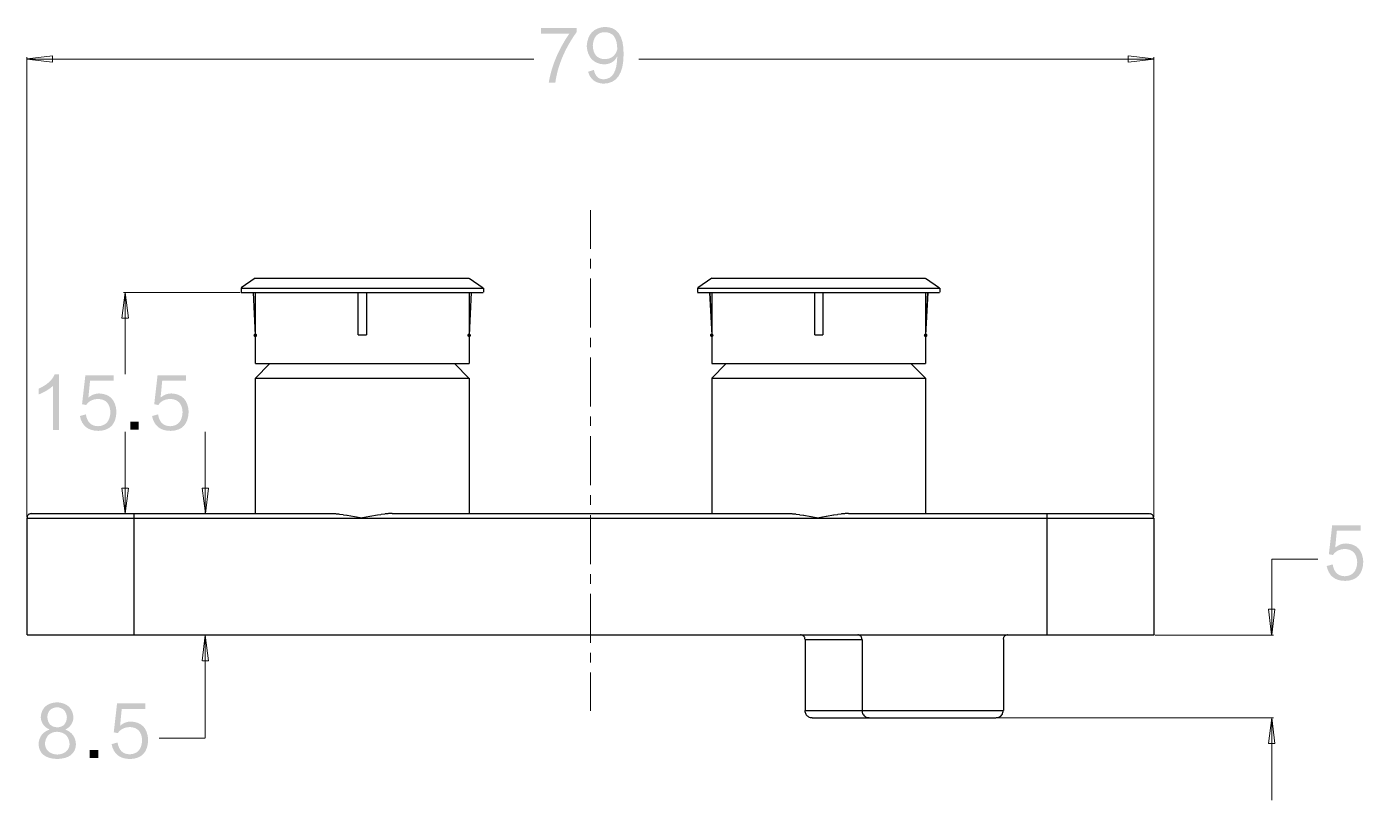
# Model space of a CAD drawing. Header units: millimetres. Extents: x 44 to 283, y 0 to 156.
# Drawn here: x 48.5 to 169, y 0.1 to 69.8 of the extents above; entities that cross this region are included whole.
import ezdxf

# ---------------------------------------------------------------- set-up
doc = ezdxf.new("R2010")
doc.units = ezdxf.units.MM

msp = doc.modelspace()

# ---------------------------------------------------------------- hatches: boundary and pattern name
h = msp.add_hatch(color=250)
edge = h.paths.add_edge_path(flags=0)
edge.add_spline(control_points=[(98.108206, 69.352295), (98.108206, 69.352295), (98.108206, 69.699499), (98.108206, 69.699499), (98.108206, 69.699499), (94.883499, 69.699499), (94.883499, 69.699499), (94.883499, 69.699499), (94.883499, 69.20307), (94.883499, 69.20307), (94.883499, 69.20307), (97.438316, 69.20307), (97.438316, 69.20307), (96.445599, 67.747897), (95.825416, 66.268277), (95.577801, 64.763397), (95.577801, 64.763397), (96.172514, 64.763397), (96.172514, 64.763397), (96.388414, 66.333999), (97.033009, 67.864278), (98.108206, 69.352295)], knot_values=[0, 0, 0, 0, 1, 1, 1, 2, 2, 2, 3, 3, 3, 4, 4, 4, 5, 5, 5, 6, 6, 6, 7, 7, 7, 7], degree=3, periodic=1)
h = msp.add_hatch(color=250)
edge = h.paths.add_edge_path(flags=0)
edge.add_spline(control_points=[(101.758186, 67.789172), (101.758186, 68.831595), (101.361311, 69.343899), (100.567596, 69.327989), (99.940004, 69.278177), (99.600209, 68.87287), (99.550502, 68.111999), (99.584404, 67.350987), (99.923, 66.946668), (100.567596, 66.896997), (101.213109, 66.896997), (101.609984, 67.194389), (101.758186, 67.789172), (101.758186, 67.789172), (101.758186, 67.789172), (101.758186, 67.789172)], knot_values=[0, 0, 0, 0, 1, 1, 1, 2, 2, 2, 3, 3, 3, 4, 4, 4, 5, 5, 5, 5], degree=3, periodic=1)
edge = h.paths.add_edge_path(flags=0)
edge.add_spline(control_points=[(99.129286, 65.756078), (99.129286, 65.756078), (99.649986, 65.92968), (99.649986, 65.92968), (99.766402, 65.350772), (100.072296, 65.069291), (100.567596, 65.086189), (101.3454, 65.118997), (101.742311, 65.804797), (101.758186, 67.144577), (101.5105, 66.665187), (101.096692, 66.42498), (100.518912, 66.42498), (99.5928, 66.508589), (99.088011, 67.053595), (99.005496, 68.062187), (99.071112, 69.137489), (99.608711, 69.716397), (100.617302, 69.798877), (101.775084, 69.81588), (102.345596, 68.996695), (102.328592, 67.343578), (102.328592, 65.589991), (101.725412, 64.705189), (100.518912, 64.689278), (99.790709, 64.722087), (99.328217, 65.077687), (99.129286, 65.756078)], knot_values=[0, 0, 0, 0, 1, 1, 1, 2, 2, 2, 3, 3, 3, 4, 4, 4, 5, 5, 5, 6, 6, 6, 7, 7, 7, 8, 8, 8, 9, 9, 9, 9], degree=3, periodic=1)
h = msp.add_hatch(color=7)
edge = h.paths.add_edge_path(flags=0)
edge.add_spline(control_points=[(69.005145, 41.902541), (68.942169, 41.964352), (68.941214, 42.06645), (69.003025, 42.129427), (69.064835, 42.192403), (69.166934, 42.193357), (69.22991, 42.131547), (69.22991, 42.131547), (69.237272, 42.124321), (69.237272, 42.124321), (69.300249, 42.062511), (69.301203, 41.960413), (69.239393, 41.897436), (69.177582, 41.834459), (69.075484, 41.833505), (69.012507, 41.895316), (69.012507, 41.895316), (69.012507, 41.895316), (69.012507, 41.895316), (69.012507, 41.895316), (69.005145, 41.902541), (69.005145, 41.902541)], knot_values=[0, 0, 0, 0, 1, 1, 1, 2, 2, 2, 3, 3, 3, 4, 4, 4, 5, 5, 5, 6, 6, 6, 7, 7, 7, 7], degree=3, periodic=1)
h = msp.add_hatch(color=7)
edge = h.paths.add_edge_path(flags=0)
edge.add_spline(control_points=[(88.285198, 41.903955), (88.222999, 41.966548), (88.223321, 42.06865), (88.285914, 42.130849), (88.348507, 42.193048), (88.450609, 42.192726), (88.512808, 42.130133), (88.512808, 42.130133), (88.519989, 42.122908), (88.519989, 42.122908), (88.582188, 42.060315), (88.581866, 41.958213), (88.519273, 41.896014), (88.45668, 41.833814), (88.354578, 41.834137), (88.292379, 41.896729), (88.292379, 41.896729), (88.285198, 41.903955), (88.285198, 41.903955)], knot_values=[0, 0, 0, 0, 1, 1, 1, 2, 2, 2, 3, 3, 3, 4, 4, 4, 5, 5, 5, 6, 6, 6, 6], degree=3, periodic=1)
h = msp.add_hatch(color=7)
edge = h.paths.add_edge_path(flags=0)
edge.add_spline(control_points=[(110.159105, 41.903955), (110.096906, 41.966548), (110.097228, 42.06865), (110.159821, 42.130849), (110.222414, 42.193048), (110.324516, 42.192726), (110.386715, 42.130133), (110.386715, 42.130133), (110.393895, 42.122908), (110.393895, 42.122908), (110.456094, 42.060315), (110.455772, 41.958213), (110.393179, 41.896014), (110.330587, 41.833814), (110.228484, 41.834137), (110.166285, 41.896729), (110.166285, 41.896729), (110.159105, 41.903955), (110.159105, 41.903955)], knot_values=[0, 0, 0, 0, 1, 1, 1, 2, 2, 2, 3, 3, 3, 4, 4, 4, 5, 5, 5, 6, 6, 6, 6], degree=3, periodic=1)
h = msp.add_hatch(color=7)
edge = h.paths.add_edge_path(flags=0)
edge.add_spline(control_points=[(129.441877, 41.90289), (129.379092, 41.964895), (129.378453, 42.066996), (129.440458, 42.129781), (129.502463, 42.192566), (129.604564, 42.193204), (129.667349, 42.131199), (129.667349, 42.131199), (129.674666, 42.123973), (129.674666, 42.123973), (129.737451, 42.061968), (129.738089, 41.959867), (129.676084, 41.897082), (129.614079, 41.834297), (129.511978, 41.833659), (129.449193, 41.895664), (129.449193, 41.895664), (129.441877, 41.90289), (129.441877, 41.90289)], knot_values=[0, 0, 0, 0, 1, 1, 1, 2, 2, 2, 3, 3, 3, 4, 4, 4, 5, 5, 5, 6, 6, 6, 6], degree=3, periodic=1)
h = msp.add_hatch(color=250)
edge = h.paths.add_edge_path(flags=0)
edge.add_spline(control_points=[(50.895215, 33.475783), (50.895215, 33.475783), (51.415915, 33.475783), (51.415915, 33.475783), (51.415915, 33.475783), (51.415915, 38.511298), (51.415915, 38.511298), (51.415915, 38.511298), (51.043311, 38.511298), (51.043311, 38.511298), (50.828504, 37.982166), (50.340613, 37.543981), (49.580694, 37.196883), (49.580694, 37.196883), (49.580694, 36.676183), (49.580694, 36.676183), (50.092892, 36.874091), (50.531113, 37.138675), (50.895215, 37.469898), (50.895215, 37.469898), (50.895215, 33.475783), (50.895215, 33.475783)], knot_values=[0, 0, 0, 0, 1, 1, 1, 2, 2, 2, 3, 3, 3, 4, 4, 4, 5, 5, 5, 6, 6, 6, 7, 7, 7, 7], degree=3, periodic=1)
h = msp.add_hatch(color=250)
edge = h.paths.add_edge_path(flags=0)
edge.add_spline(control_points=[(54.074201, 36.403098), (54.074201, 36.403098), (54.223391, 37.915491), (54.223391, 37.915491), (54.223391, 37.915491), (56.356991, 37.915491), (56.356991, 37.915491), (56.356991, 37.915491), (56.356991, 38.411885), (56.356991, 38.411885), (56.356991, 38.411885), (53.802209, 38.411885), (53.802209, 38.411885), (53.802209, 38.411885), (53.503795, 35.807291), (53.503795, 35.807291), (53.503795, 35.807291), (53.876293, 35.733173), (53.876293, 35.733173), (54.091099, 36.080377), (54.455201, 36.262375), (54.967399, 36.279273), (55.661701, 36.245477), (56.025803, 35.848566), (56.058611, 35.088683), (56.025803, 34.278), (55.654293, 33.855689), (54.943093, 33.822881), (54.314407, 33.839885), (53.950411, 34.195485), (53.850893, 34.889681), (53.850893, 34.889681), (53.305886, 34.740491), (53.305886, 34.740491), (53.487884, 33.848281), (54.049895, 33.4017), (54.992799, 33.4017), (56.034199, 33.434473), (56.571903, 34.013381), (56.604711, 35.137366), (56.539095, 36.179789), (56.025803, 36.724866), (55.066882, 36.774573), (54.702886, 36.774573), (54.372686, 36.650783), (54.074201, 36.403098)], knot_values=[0, 0, 0, 0, 1, 1, 1, 2, 2, 2, 3, 3, 3, 4, 4, 4, 5, 5, 5, 6, 6, 6, 7, 7, 7, 8, 8, 8, 9, 9, 9, 10, 10, 10, 11, 11, 11, 12, 12, 12, 13, 13, 13, 14, 14, 14, 15, 15, 15, 15], degree=3, periodic=1)
h = msp.add_hatch(color=250)
edge = h.paths.add_edge_path(flags=0)
edge.add_spline(control_points=[(60.582492, 36.403098), (60.582492, 36.403098), (60.731717, 37.915491), (60.731717, 37.915491), (60.731717, 37.915491), (62.865317, 37.915491), (62.865317, 37.915491), (62.865317, 37.915491), (62.865317, 38.411885), (62.865317, 38.411885), (62.865317, 38.411885), (60.310501, 38.411885), (60.310501, 38.411885), (60.310501, 38.411885), (60.012086, 35.807291), (60.012086, 35.807291), (60.012086, 35.807291), (60.384584, 35.733173), (60.384584, 35.733173), (60.599391, 36.080377), (60.963492, 36.262375), (61.475691, 36.279273), (62.169992, 36.245477), (62.534094, 35.848566), (62.566903, 35.088683), (62.534094, 34.278), (62.162584, 33.855689), (61.451384, 33.822881), (60.822699, 33.839885), (60.458703, 34.195485), (60.359184, 34.889681), (60.359184, 34.889681), (59.814213, 34.740491), (59.814213, 34.740491), (59.996211, 33.848281), (60.558186, 33.4017), (61.501091, 33.4017), (62.542491, 33.434473), (63.080194, 34.013381), (63.113003, 35.137366), (63.047386, 36.179789), (62.534094, 36.724866), (61.575209, 36.774573), (61.211213, 36.774573), (60.881013, 36.650783), (60.582492, 36.403098)], knot_values=[0, 0, 0, 0, 1, 1, 1, 2, 2, 2, 3, 3, 3, 4, 4, 4, 5, 5, 5, 6, 6, 6, 7, 7, 7, 8, 8, 8, 9, 9, 9, 10, 10, 10, 11, 11, 11, 12, 12, 12, 13, 13, 13, 14, 14, 14, 15, 15, 15, 15], degree=3, periodic=1)
h = msp.add_hatch(color=250)
h.dxf.hatch_style = 2
h.paths.add_polyline_path([(58.618402, 33.500089), (58.618402, 34.219791), (57.848994, 34.219791), (57.848994, 33.500089)])
h = msp.add_hatch(color=250)
edge = h.paths.add_edge_path(flags=0)
edge.add_spline(control_points=[(166.487016, 22.885888), (166.487016, 22.885888), (166.636206, 24.398282), (166.636206, 24.398282), (166.636206, 24.398282), (168.769806, 24.398282), (168.769806, 24.398282), (168.769806, 24.398282), (168.769806, 24.894675), (168.769806, 24.894675), (168.769806, 24.894675), (166.214989, 24.894675), (166.214989, 24.894675), (166.214989, 24.894675), (165.91661, 22.290082), (165.91661, 22.290082), (165.91661, 22.290082), (166.289108, 22.215998), (166.289108, 22.215998), (166.503914, 22.563167), (166.868016, 22.7452), (167.380214, 22.762098), (168.074516, 22.728267), (168.438583, 22.331392), (168.471391, 21.571473), (168.438583, 20.76079), (168.067108, 20.33848), (167.355908, 20.305671), (166.727187, 20.322675), (166.363191, 20.678275), (166.263708, 21.372471), (166.263708, 21.372471), (165.718702, 21.223282), (165.718702, 21.223282), (165.9007, 20.331071), (166.46271, 19.88449), (167.405614, 19.88449), (168.447014, 19.917298), (168.984683, 20.496171), (169.017491, 21.620192), (168.95191, 22.66258), (168.438583, 23.207692), (167.479698, 23.257398), (167.115702, 23.257398), (166.785502, 23.133573), (166.487016, 22.885888)], knot_values=[0, 0, 0, 0, 1, 1, 1, 2, 2, 2, 3, 3, 3, 4, 4, 4, 5, 5, 5, 6, 6, 6, 7, 7, 7, 8, 8, 8, 9, 9, 9, 10, 10, 10, 11, 11, 11, 12, 12, 12, 13, 13, 13, 14, 14, 14, 15, 15, 15, 15], degree=3, periodic=1)
h = msp.add_hatch(color=250)
edge = h.paths.add_edge_path(flags=0)
edge.add_spline(control_points=[(51.242207, 6.293867), (50.580784, 6.261094), (50.216717, 5.897098), (50.151101, 5.202796), (50.216717, 4.60699), (50.589215, 4.285186), (51.267607, 4.235479), (51.945011, 4.285186), (52.317509, 4.591079), (52.38309, 5.15309), (52.333384, 5.880094), (51.953407, 6.261094), (51.242207, 6.293867), (51.242207, 6.293867), (51.242207, 6.293867), (51.242207, 6.293867)], knot_values=[0, 0, 0, 0, 1, 1, 1, 2, 2, 2, 3, 3, 3, 4, 4, 4, 5, 5, 5, 5], degree=3, periodic=1)
edge = h.paths.add_edge_path(flags=0)
edge.add_spline(control_points=[(51.267607, 8.501586), (50.721507, 8.468777), (50.424115, 8.187296), (50.374409, 7.658094), (50.390284, 7.046377), (50.688699, 6.723586), (51.267607, 6.690777), (51.812684, 6.707781), (52.102702, 7.013569), (52.135511, 7.608388), (52.085699, 8.154488), (51.796809, 8.451879), (51.267607, 8.501586), (51.267607, 8.501586), (51.267607, 8.501586), (51.267607, 8.501586)], knot_values=[0, 0, 0, 0, 1, 1, 1, 2, 2, 2, 3, 3, 3, 4, 4, 4, 5, 5, 5, 5], degree=3, periodic=1)
edge = h.paths.add_edge_path(flags=0)
edge.add_spline(control_points=[(50.572317, 6.492869), (50.077017, 6.723586), (49.812399, 7.09619), (49.778602, 7.608388), (49.845207, 8.451879), (50.341601, 8.898496), (51.267607, 8.948167), (52.159817, 8.881598), (52.647709, 8.435969), (52.730294, 7.608388), (52.697415, 7.079186), (52.449801, 6.707781), (51.986215, 6.492869), (52.598002, 6.261094), (52.920794, 5.814477), (52.953602, 5.15309), (52.90379, 4.309598), (52.341815, 3.871377), (51.267607, 3.838569), (50.175407, 3.871377), (49.613502, 4.326496), (49.580694, 5.202796), (49.630401, 5.847286), (49.960601, 6.276969), (50.572317, 6.492869)], knot_values=[0, 0, 0, 0, 1, 1, 1, 2, 2, 2, 3, 3, 3, 4, 4, 4, 5, 5, 5, 6, 6, 6, 7, 7, 7, 8, 8, 8, 8], degree=3, periodic=1)
h = msp.add_hatch(color=250)
edge = h.paths.add_edge_path(flags=0)
edge.add_spline(control_points=[(56.932512, 6.839967), (56.932512, 6.839967), (57.081702, 8.352396), (57.081702, 8.352396), (57.081702, 8.352396), (59.215302, 8.352396), (59.215302, 8.352396), (59.215302, 8.352396), (59.215302, 8.84879), (59.215302, 8.84879), (59.215302, 8.84879), (56.660486, 8.84879), (56.660486, 8.84879), (56.660486, 8.84879), (56.362106, 6.244196), (56.362106, 6.244196), (56.362106, 6.244196), (56.734604, 6.170077), (56.734604, 6.170077), (56.949411, 6.517281), (57.313513, 6.699279), (57.825711, 6.716177), (58.520012, 6.682381), (58.884114, 6.285471), (58.916887, 5.525588), (58.884114, 4.714869), (58.512604, 4.292594), (57.801404, 4.259786), (57.172684, 4.27679), (56.808687, 4.63239), (56.709204, 5.326586), (56.709204, 5.326586), (56.164198, 5.177396), (56.164198, 5.177396), (56.346196, 4.285186), (56.908206, 3.838569), (57.851111, 3.838569), (58.892511, 3.871377), (59.430214, 4.450286), (59.462987, 5.574271), (59.397406, 6.616694), (58.884114, 7.161771), (57.925194, 7.211477), (57.561198, 7.211477), (57.230998, 7.087688), (56.932512, 6.839967)], knot_values=[0, 0, 0, 0, 1, 1, 1, 2, 2, 2, 3, 3, 3, 4, 4, 4, 5, 5, 5, 6, 6, 6, 7, 7, 7, 8, 8, 8, 9, 9, 9, 10, 10, 10, 11, 11, 11, 12, 12, 12, 13, 13, 13, 14, 14, 14, 15, 15, 15, 15], degree=3, periodic=1)
h = msp.add_hatch(color=250)
h.dxf.hatch_style = 2
h.paths.add_polyline_path([(54.968387, 3.936994), (54.968387, 4.656696), (54.199014, 4.656696), (54.199014, 3.936994)])

# ---------------------------------------------------------------- linework, layer by layer
at = {"color": 7, "lineweight": 20}
for points in [[(48.527408, 67.075651), (48.527408, 25.648651)], [(48.527408, 66.902919), (50.823727, 66.631256)], [(50.848312, 67.199212), (48.552038, 66.927549)], [(94.227849, 66.902919), (48.55217, 66.902919)], [(50.848312, 67.199212), (50.848312, 66.631256)], [(103.706577, 66.902919), (150.120342, 66.902919)], [(147.823965, 67.199212), (150.120239, 66.927549)], [(147.823965, 67.199212), (147.823965, 66.631256)], [(150.144733, 66.902919), (147.848414, 66.631256)], [(150.144733, 67.075651), (150.144733, 25.648651)], [(99.335957, 53.274876), (99.335957, 49.818468)], [(99.335957, 48.905003), (99.335957, 48.041025)], [(99.335957, 47.127696), (99.335957, 42.708244)], [(57.390444, 45.868404), (57.09724, 43.550726)], [(67.759668, 45.868404), (57.242297, 45.868404)], [(57.390444, 45.868404), (57.390444, 38.511011)], [(57.390444, 45.868404), (57.683465, 43.550726)], [(67.759668, 45.868404), (61.069026, 45.868404)], [(57.094014, 43.547636), (57.662106, 43.547636)], [(99.335957, 41.794824), (99.335957, 40.930438)], [(99.335957, 40.017018), (99.335957, 35.598065)], [(99.335957, 34.709231), (99.335957, 33.84539)], [(57.390444, 33.326922), (57.390444, 25.969529)], [(64.617458, 33.326922), (64.617458, 25.969529)], [(99.335957, 32.931425), (99.335957, 28.512517)], [(57.094014, 28.240809), (57.387217, 25.948125)], [(57.094014, 28.240809), (57.662106, 28.240809)], [(57.686692, 28.240809), (57.393534, 25.948125)], [(64.333162, 28.240809), (64.62632, 25.948125)], [(64.333162, 28.240809), (64.901345, 28.240809)], [(64.913842, 28.240809), (64.620548, 25.948125)], [(99.335957, 27.599052), (99.335957, 26.734848)], [(48.996433, 25.944899), (57.51396, 25.944899)], [(99.335957, 25.821383), (99.335957, 21.40243)], [(160.760899, 21.84687), (160.760899, 15.032712)], [(160.760899, 21.84687), (164.908052, 21.84687)], [(99.335957, 20.48851), (99.335957, 19.624624)], [(99.335957, 18.711204), (99.335957, 14.316882)], [(160.464651, 17.328986), (160.757672, 15.011172)], [(160.464651, 17.328986), (161.032198, 17.328986)], [(161.056692, 17.328986), (160.763625, 15.011172)], [(64.599553, 15.007991), (64.330935, 12.689904)], [(66.772311, 15.007991), (64.475992, 15.007991)], [(64.599553, 15.007991), (64.599553, 5.749776)], [(64.599553, 15.007991), (64.892711, 12.690404)], [(150.218806, 15.007991), (160.909045, 15.007991)], [(99.335957, 13.403417), (99.335957, 12.539076)], [(64.895801, 12.687223), (64.352839, 12.687223)], [(99.335957, 11.625611), (99.335957, 8.169203)], [(135.998177, 7.552031), (160.909045, 7.552031)], [(160.760899, 7.552031), (160.467741, 5.234353)], [(160.760899, 7.552031), (160.760899, 0.12111)], [(160.760899, 7.552031), (161.053966, 5.234353)], [(64.599553, 5.725146), (60.4519, 5.725146)], [(160.464651, 5.231263), (161.032198, 5.231263)]]:
    msp.add_lwpolyline(points, dxfattribs=at)
at = {"color": 7, "lineweight": 30}
for points in [[(69.117528, 47.152191), (67.853827, 46.283851)], [(69.117528, 47.152191), (88.374373, 47.152191)], [(88.399003, 47.152191), (89.662704, 46.283851)], [(110.27291, 47.152191), (109.009437, 46.283851)], [(110.27291, 47.152191), (129.530119, 47.152191)], [(129.554613, 47.152191), (130.817904, 46.283851)], [(67.833741, 46.263356), (67.833741, 45.892989)], [(67.833741, 46.263356), (89.65816, 46.263356)], [(67.833741, 45.868404), (89.65816, 45.868404)], [(68.919938, 45.868404), (69.116255, 42.018453)], [(68.944387, 45.868404), (69.116255, 42.017953)], [(69.117528, 45.868404), (69.117528, 42.041629)], [(78.375334, 45.868404), (78.375334, 42.041629)], [(79.141152, 45.868404), (79.141152, 42.041629)], [(88.399003, 45.868404), (88.399003, 42.041629)], [(88.596593, 45.868404), (88.400276, 42.018453)], [(88.572144, 45.868404), (88.400276, 42.017953)], [(89.682654, 46.263356), (89.682654, 45.892989)], [(108.989123, 46.263356), (108.989123, 45.892989)], [(108.989123, 46.263356), (130.813905, 46.263356)], [(108.989123, 45.868404), (130.813905, 45.868404)], [(110.075684, 45.868404), (110.272001, 42.018453)], [(110.100133, 45.868404), (110.272001, 42.017953)], [(110.27291, 45.868404), (110.27291, 42.041629)], [(119.531079, 45.868404), (119.531079, 42.041629)], [(120.296398, 45.868404), (120.296398, 42.041629)], [(129.554613, 45.868404), (129.554613, 42.041629)], [(129.727345, 45.868404), (129.555522, 42.017953)], [(129.751839, 45.868404), (129.556022, 42.018453)], [(130.8384, 46.263356), (130.8384, 45.892989)], [(69.117528, 42.017044), (69.117528, 39.474056)], [(79.141152, 42.017044), (78.400328, 42.017044)], [(88.399003, 42.017044), (88.399003, 39.474056)], [(110.27291, 42.017044), (110.27291, 39.474056)], [(120.296398, 42.017044), (119.555574, 42.017044)], [(129.554613, 42.017044), (129.554613, 39.474056)], [(70.401314, 39.449471), (69.134796, 38.158459)], [(88.399003, 39.449471), (69.142158, 39.449471)], [(87.115217, 39.449471), (88.381598, 38.158459)], [(111.556697, 39.449471), (110.290133, 38.158459)], [(129.554613, 39.449471), (110.297904, 39.449471)], [(128.270826, 39.449471), (129.537344, 38.158459)], [(69.117528, 38.14069), (69.117528, 25.969529)], [(69.117528, 38.14069), (88.374373, 38.14069)], [(88.399003, 38.14069), (88.399003, 25.969529)], [(110.27291, 38.14069), (110.27291, 25.969529)], [(110.27291, 38.14069), (129.530119, 38.14069)], [(129.554613, 38.14069), (129.554613, 25.969529)], [(48.910135, 25.957305), (48.860556, 25.932674), (48.811477, 25.932674), (48.761989, 25.90768), (48.712409, 25.90768), (48.687915, 25.858601), (48.638336, 25.833607), (48.613842, 25.784528), (48.589257, 25.759534), (48.564263, 25.710454), (48.539814, 25.660875), (48.539814, 25.611432), (48.515183, 25.562353)], [(48.527408, 25.550083), (48.527408, 15.032712)], [(48.527408, 25.550083), (150.120239, 25.550083)], [(48.92236, 25.944899), (76.02998, 25.944899)], [(58.180574, 25.944899), (58.180574, 15.032712)], [(76.054975, 25.944899), (76.375853, 25.944899)], [(76.400484, 25.91995), (76.696731, 25.91995)], [(76.721726, 25.895456), (77.042468, 25.870462)], [(77.067098, 25.845877), (77.38834, 25.821383)], [(77.412834, 25.796798), (78.055, 25.69773)], [(78.079586, 25.673236), (78.7462, 25.574168)], [(79.437446, 25.673236), (78.79478, 25.574168)], [(80.128554, 25.796798), (79.461531, 25.69773)], [(80.449433, 25.845877), (80.15264, 25.821383)], [(80.795306, 25.895456), (80.474064, 25.870462)], [(81.116048, 25.91995), (80.8198, 25.91995)], [(81.46142, 25.944899), (81.140678, 25.944899)], [(81.46142, 25.944899), (117.185726, 25.944899)], [(117.210311, 25.944899), (117.531599, 25.944899)], [(117.556093, 25.91995), (117.852341, 25.91995)], [(117.876972, 25.895456), (118.198214, 25.870462)], [(118.222844, 25.845877), (118.543586, 25.821383)], [(118.568171, 25.796798), (119.210746, 25.69773)], [(119.234832, 25.673236), (119.877361, 25.574168)], [(120.592692, 25.673236), (119.925531, 25.574168)], [(121.259306, 25.796798), (120.61714, 25.69773)], [(121.605179, 25.845877), (121.283891, 25.821383)], [(121.950552, 25.895456), (121.629264, 25.870462)], [(122.271294, 25.91995), (121.975, 25.91995)], [(122.617166, 25.944899), (122.296424, 25.944899)], [(122.617166, 25.944899), (149.724923, 25.944899)], [(140.491566, 25.944899), (140.491566, 15.032712)], [(150.132463, 25.562353), (150.107469, 25.611432), (150.107469, 25.660875), (150.082884, 25.710454), (150.082884, 25.759534), (150.033396, 25.784528), (150.008811, 25.833607), (149.959368, 25.858601), (149.934737, 25.90768), (149.885294, 25.90768), (149.836215, 25.932674), (149.786591, 25.932674), (149.737148, 25.957305)], [(150.144733, 25.550083), (150.144733, 15.032712)], [(150.144733, 15.007991), (48.552038, 15.007991)], [(118.679509, 14.6254), (118.679509, 14.674479), (118.654515, 14.723922), (118.654515, 14.773501), (118.629884, 14.82258), (118.605435, 14.872069), (118.555811, 14.896654), (118.531362, 14.946142), (118.481737, 14.970727), (118.432294, 14.995721), (118.383215, 14.995721), (118.333636, 15.020352), (118.284148, 15.020352)], [(118.691733, 14.61313), (123.802431, 14.61313)], [(118.691733, 14.61313), (118.691733, 8.218691)], [(123.814655, 14.6254), (123.814655, 14.674479), (123.814655, 14.723922), (123.789661, 14.773501), (123.765076, 14.82258), (123.740582, 14.872069), (123.715588, 14.896654), (123.666508, 14.946142), (123.641923, 14.970727), (123.592435, 14.995721), (123.542856, 14.995721), (123.493777, 15.020352), (123.444288, 15.020352)], [(123.82688, 14.61313), (123.82688, 8.218691)], [(136.948815, 15.020352), (136.899236, 15.020352), (136.850157, 14.995721), (136.800714, 14.995721), (136.751089, 14.970727), (136.70201, 14.946142), (136.677016, 14.896654), (136.627937, 14.872069), (136.602942, 14.82258), (136.578494, 14.773501), (136.578494, 14.723922), (136.553863, 14.674479), (136.553863, 14.6254)], [(136.566133, 14.61313), (136.566133, 8.218691)], [(118.679509, 8.206421), (118.679509, 8.107354), (118.703957, 8.03328), (118.728588, 7.959252), (118.753536, 7.885179), (118.802616, 7.811106), (118.876689, 7.737032), (118.926314, 7.687953), (119.000387, 7.638328), (119.07446, 7.61388), (119.148534, 7.589249), (119.247056, 7.564301), (119.321129, 7.564301)], [(118.691733, 8.194333), (136.541139, 8.194333)], [(119.333354, 7.552031), (135.899473, 7.552031)], [(123.814655, 8.206421), (123.839104, 8.107354), (123.839104, 8.03328), (123.863734, 7.959252), (123.913177, 7.885179), (123.962802, 7.811106), (124.011881, 7.737032), (124.085955, 7.687953), (124.135397, 7.638328), (124.209471, 7.61388), (124.308129, 7.589249), (124.382202, 7.564301), (124.456276, 7.564301)], [(135.911743, 7.564301), (135.985816, 7.564301), (136.084474, 7.589249), (136.158548, 7.61388), (136.232621, 7.638328), (136.306694, 7.687953), (136.356137, 7.737032), (136.430211, 7.811106), (136.47979, 7.885179), (136.504284, 7.959252), (136.528869, 8.03328), (136.553863, 8.107354), (136.553863, 8.206421)]]:
    msp.add_lwpolyline(points, dxfattribs=at)

doc.saveas('drawing.dxf')
